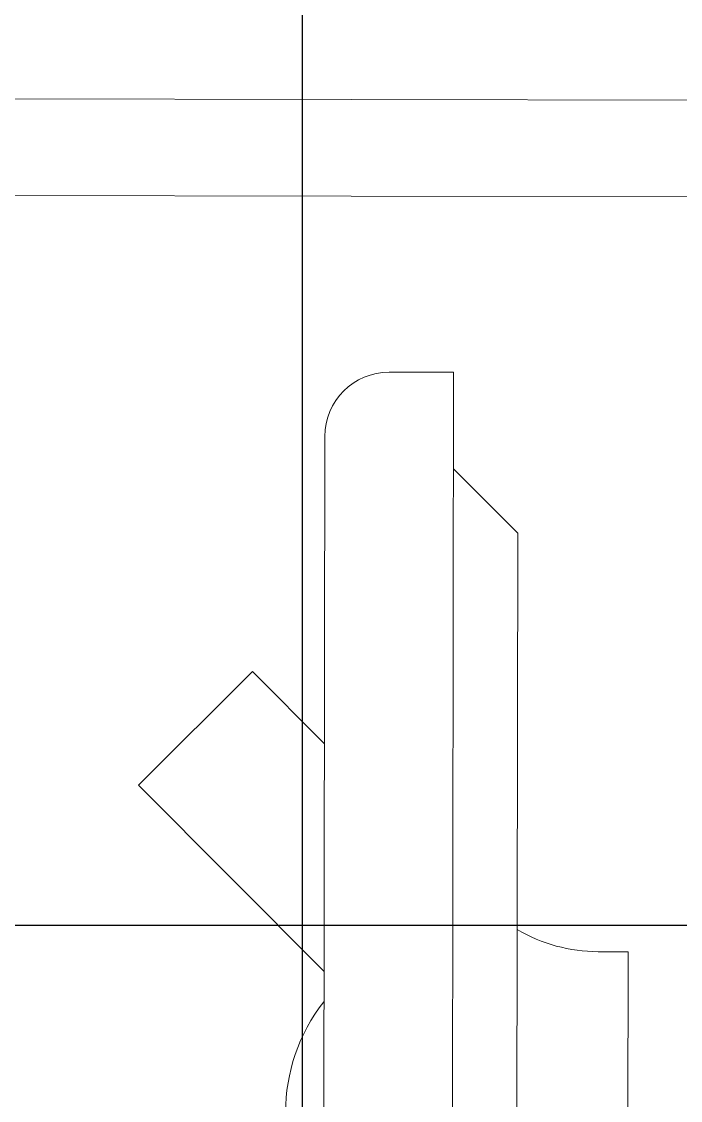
# Model space of a CAD drawing. Header units: inches. Extents: x -12418 to 183584, y -29325 to 19878.
# Drawn here: x 48512.7 to 48717.4, y -11454.5 to -11119.2 of the extents above; entities that cross this region are included whole.
import ezdxf

# ---------------------------------------------------------------- set-up
doc = ezdxf.new("R2010")
doc.units = ezdxf.units.IN
doc.header["$LTSCALE"] = 25
doc.header["$MEASUREMENT"] = 0
doc.linetypes.add('DASHDOT', pattern=[25.4, 12.7, -6.35, 0, -6.35])
doc.layers.add('00-Ground Floor$0$False Ceiling', color=251, linetype='Continuous')
doc.layers.add('00-Ground Floor$0$LOADING', color=253, linetype='Continuous', lineweight=5)
doc.layers.add('E-LITE-CLNG-CNDT', color=6, linetype='DASHDOT', lineweight=35)

# ---------------------------------------------------------------- blocks, each defined once
blk = doc.blocks.new('00-Ground Floor$0$workstation')
at = {"layer": '00-Ground Floor$0$LOADING'}
for p, q in [((2813.402, -1050.332, 0), (2813.478, -1004.332, 0)), ((2817.405, -1048.338, 0), (2817.475, -1006.338, 0)), ((2811.41, -1045.328, 0), (2811.47, -1009.328, 0)), ((2807.996, -1022.323, 0), (2807.979, -1032.323, 0)), ((2808.908, -1032.324, 0), (2807.979, -1032.323, 0)), ((2811.41, -1045.328, 0), (2813.407, -1047.332, 0)), ((2815.402, -1050.335, 0), (2813.402, -1050.332, 0)), ((2854.249, -1055.87, 0), (2804.249, -1055.787, 0)), ((2800.244, -1058.781, 0), (2858.244, -1058.877, 0))]:
    blk.add_line(p, q, dxfattribs=at)
at = {"layer": '00-Ground Floor$0$LOADING', "extrusion": (1.65465e-10, -1.79463e-10, -1)}
for p, q in [((2817.433, -1031.72, 0), (2823.196, -1037.503, 0)), ((2823.196, -1037.503, 0), (2819.655, -1041.032, 0)), ((2817.421, -1038.791, 0), (2819.655, -1041.032, 0))]:
    blk.add_line(p, q, dxfattribs=at)
at = {"layer": '00-Ground Floor$0$LOADING', "extrusion": (1.03527e-10, -9.97581e-11, -1)}
for centre, major_axis, start_param, end_param in [((2813.059, -1027.331, 0), (3.928, -3.941), 4.833569, 6.162005), ((2808.9, -1037.324, 0), (-3.541, -3.53), 2.356194, 2.885192), ((2815.405, -1048.335, 0), (1.412, -1.417), 5.497787, 7.068583)]:
    blk.add_ellipse(centre, major_axis=major_axis, ratio=1, start_param=start_param, end_param=end_param, dxfattribs=at)
blk = doc.blocks.new('00-Ground Floor$0$A$Ce9e1c4c3')
at = {"layer": '00-Ground Floor$0$False Ceiling', "color": 254, "linetype": 'Continuous'}
for p, q in [((-51400, -12867.43), (-51400, -8847.43)), ((-55042.47, -11400), (-51182.07, -11400))]:
    blk.add_line(p, q, dxfattribs=at)
blk = doc.blocks.new('00-Ground Floor')
at = {"layer": '00-Ground Floor$0$False Ceiling', "color": 254}
blk.add_blockref('00-Ground Floor$0$A$Ce9e1c4c3', (100000, 0), dxfattribs=at)
at = {"layer": '00-Ground Floor$0$LOADING', "xscale": 10, "yscale": 10, "zscale": 10, "rotation": 180}
blk.add_blockref('00-Ground Floor$0$workstation', (76780.98, -21731.53, 0), dxfattribs=at)

msp = doc.modelspace()

# ---------------------------------------------------------------- block references
at = {"layer": 'E-LITE-CLNG-CNDT', "color": 1}
msp.add_blockref('00-Ground Floor', (0, 0), dxfattribs=at)

doc.saveas('drawing.dxf')
